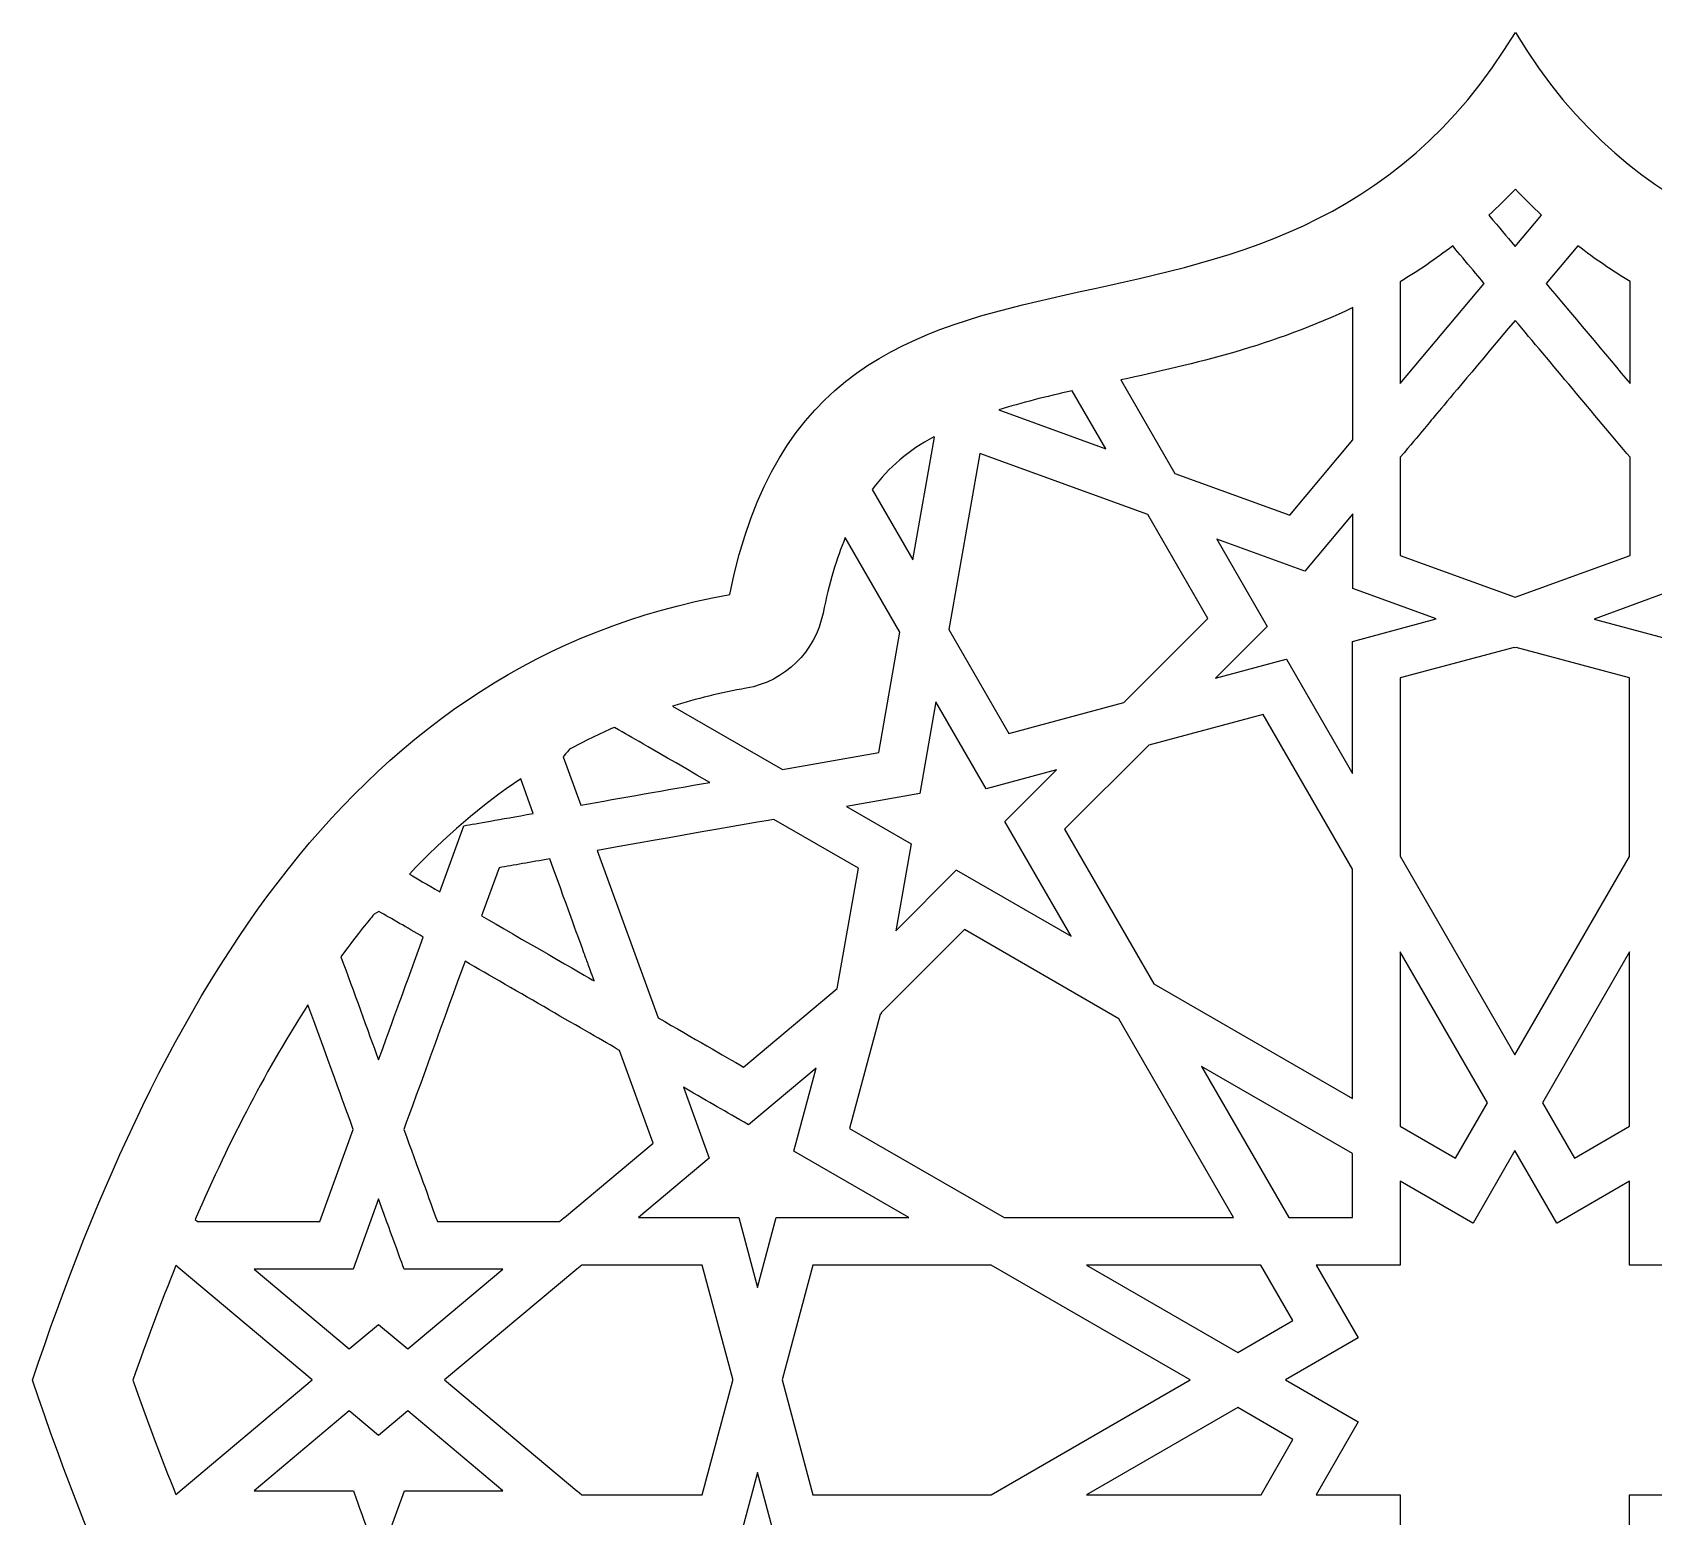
# Model space of a CAD drawing. Header units: millimetres. Extents: x -54 to 54, y -49 to 49.
# Drawn here: x -53.6 to 5.1, y -4.8 to 48.9 of the extents above; entities that cross this region are included whole.
import ezdxf

# ---------------------------------------------------------------- set-up
doc = ezdxf.new("R2010")
doc.units = ezdxf.units.MM
doc.header["$MEASUREMENT"] = 0
doc.layers.add('layer 1', color=7, linetype='Continuous')

msp = doc.modelspace()

# ---------------------------------------------------------------- linework, layer by layer
at = {"layer": 'layer 1', "color": 250}
for points, knots in [([(53.7281, 0.0614), (53.7281, 0.0614), (53.7281, 0.1502), (53.7281, 0.1502), (53.7281, 0.1502), (49.0676, 13.9647), (42.0912, 26.1551), (28.4964, 28.5397), (28.4964, 28.5397), (25.2586, 44.8183), (8.7958, 34.423), (0.0625, 48.8946), (0.0625, 48.8946), (-8.6744, 34.423), (-25.1375, 44.8183), (-28.3752, 28.5397), (-28.3752, 28.5397), (-41.9845, 26.1525), (-48.9615, 13.9386), (-53.6222, 0.1058), (-53.6222, 0.1058), (-48.9615, -13.7269), (-41.9845, -25.9408), (-28.3752, -28.3281), (-28.3752, -28.3281), (-25.1375, -44.6067), (-8.6744, -34.2117), (0.0625, -48.6834), (0.0625, -48.6834), (8.7958, -34.2117), (25.2586, -44.6067), (28.4964, -28.3281), (28.4964, -28.3281), (42.0912, -25.9434), (49.0676, -13.753), (53.7281, 0.0614)], [0, 0, 0, 0, 0.1, 0.1, 0.1, 0.1, 0.2, 0.2, 0.2, 0.2, 0.3, 0.3, 0.3, 0.3, 0.4, 0.4, 0.4, 0.4, 0.5, 0.5, 0.5, 0.5, 0.6, 0.6, 0.6, 0.6, 0.7, 0.7, 0.7, 0.7, 0.8, 0.8, 0.8, 0.8, 1, 1, 1, 1]), ([(0.0621, 43.2181), (0.3733, 42.8896), (0.6897, 42.5799), (1.0097, 42.2843), (1.0097, 42.2843), (1.0097, 42.2843), (0.0533, 41.1455), (0.0533, 41.1455), (0.0533, 41.1455), (-0.3062, 41.5741), (-0.4759, 41.7766), (-0.8946, 42.2762), (-0.8946, 42.2762), (-0.5715, 42.5743), (-0.2522, 42.8868), (0.0621, 43.2181)], [0, 0, 0, 0, 0.2, 0.2, 0.2, 0.2, 0.4, 0.4, 0.4, 0.4, 0.6, 0.6, 0.6, 0.6, 1, 1, 1, 1]), ([(-4.1031, 39.8692), (-3.4628, 40.2555), (-2.8296, 40.6848), (-2.2077, 41.1656), (-2.2077, 41.1656), (-1.9695, 40.882), (-1.1056, 39.8508), (-1.07, 39.8081), (-1.07, 39.8081), (-1.07, 39.8081), (-1.0707, 39.8071), (-1.0707, 39.8071), (-1.0707, 39.8071), (-1.0707, 39.8071), (-1.0703, 39.8067), (-1.0703, 39.8067), (-1.0703, 39.8067), (-1.0703, 39.8067), (-4.1031, 36.1904), (-4.1031, 36.1904), (-4.1031, 36.1904), (-4.1031, 36.1904), (-4.1031, 39.8692), (-4.1031, 39.8692)], [0, 0, 0, 0, 0.1428571, 0.1428571, 0.1428571, 0.1428571, 0.2857143, 0.2857143, 0.2857143, 0.2857143, 0.4285714, 0.4285714, 0.4285714, 0.4285714, 0.5714286, 0.5714286, 0.5714286, 0.5714286, 0.7142857, 0.7142857, 0.7142857, 0.7142857, 1, 1, 1, 1]), ([(2.3224, 41.173), (2.9422, 40.6929), (3.5737, 40.2639), (4.2122, 39.878), (4.2122, 39.878), (4.2122, 38.5967), (4.2122, 36.6176), (4.2122, 36.1886), (4.2122, 36.1886), (3.4632, 37.0815), (1.9304, 38.9093), (1.1755, 39.8074), (1.1755, 39.8074), (1.1755, 39.8074), (2.3224, 41.173), (2.3224, 41.173)], [0, 0, 0, 0, 0.2, 0.2, 0.2, 0.2, 0.4, 0.4, 0.4, 0.4, 0.6, 0.6, 0.6, 0.6, 1, 1, 1, 1]), ([(-5.8229, 38.9361), (-5.8229, 38.9361), (-5.8229, 34.1397), (-5.8229, 34.1397), (-5.8229, 34.1397), (-5.8229, 34.1397), (-8.1068, 31.418), (-8.1068, 31.418), (-8.1068, 31.418), (-8.1068, 31.418), (-12.2664, 32.9304), (-12.2664, 32.9304), (-12.2664, 32.9304), (-12.2664, 32.9304), (-14.2166, 36.3121), (-14.2166, 36.3121), (-14.2166, 36.3121), (-11.582, 36.8885), (-8.6691, 37.5574), (-5.8229, 38.9361)], [0, 0, 0, 0, 0.1666667, 0.1666667, 0.1666667, 0.1666667, 0.3333333, 0.3333333, 0.3333333, 0.3333333, 0.5, 0.5, 0.5, 0.5, 0.6666667, 0.6666667, 0.6666667, 0.6666667, 1, 1, 1, 1]), ([(-4.1031, 33.5139), (-2.5537, 35.3614), (-3.4974, 34.2364), (0.0529, 38.4697), (0.0529, 38.4697), (1.3042, 36.9799), (2.9482, 35.0195), (4.2122, 33.5118), (4.2122, 33.5118), (4.2122, 33.5118), (4.2122, 29.9614), (4.2122, 29.9614), (4.2122, 29.9614), (4.2122, 29.9614), (0.0547, 28.4473), (0.0547, 28.4473), (0.0547, 28.4473), (0.0547, 28.4473), (-4.1031, 29.9614), (-4.1031, 29.9614), (-4.1031, 29.9614), (-4.1031, 30.2722), (-4.1031, 32.8623), (-4.1031, 33.5139)], [0, 0, 0, 0, 0.1428571, 0.1428571, 0.1428571, 0.1428571, 0.2857143, 0.2857143, 0.2857143, 0.2857143, 0.4285714, 0.4285714, 0.4285714, 0.4285714, 0.5714286, 0.5714286, 0.5714286, 0.5714286, 0.7142857, 0.7142857, 0.7142857, 0.7142857, 1, 1, 1, 1]), ([(-15.9776, 35.9233), (-15.9776, 35.9233), (-14.7651, 33.8208), (-14.7651, 33.8208), (-14.7651, 33.8208), (-14.7651, 33.8208), (-18.6385, 35.2301), (-18.6385, 35.2301), (-18.6385, 35.2301), (-17.8131, 35.4884), (-16.9227, 35.7089), (-15.9776, 35.9233)], [0, 0, 0, 0, 0.25, 0.25, 0.25, 0.25, 0.5, 0.5, 0.5, 0.5, 1, 1, 1, 1]), ([(-20.9954, 34.2575), (-20.9954, 34.2575), (-20.9608, 34.2448), (-20.9608, 34.2448), (-20.9608, 34.2448), (-20.9608, 34.2448), (-21.7449, 29.8009), (-21.7449, 29.8009), (-21.7449, 29.8009), (-21.7449, 29.8009), (-23.2196, 32.3529), (-23.2196, 32.3529), (-23.2196, 32.3529), (-22.6122, 33.1717), (-21.898, 33.7569), (-20.9954, 34.2575)], [0, 0, 0, 0, 0.2, 0.2, 0.2, 0.2, 0.4, 0.4, 0.4, 0.4, 0.6, 0.6, 0.6, 0.6, 1, 1, 1, 1]), ([(-19.3198, 33.6479), (-19.3198, 33.6479), (-13.2422, 31.4367), (-13.2422, 31.4367), (-13.2422, 31.4367), (-13.2422, 31.4367), (-11.0705, 27.675), (-11.0705, 27.675), (-11.0705, 27.675), (-11.0705, 27.675), (-14.1143, 24.632), (-14.1143, 24.632), (-14.1143, 24.632), (-14.1143, 24.632), (-18.2717, 23.5176), (-18.2717, 23.5176), (-18.2717, 23.5176), (-18.2717, 23.5176), (-20.4433, 27.2792), (-20.4433, 27.2792), (-20.4433, 27.2792), (-20.4433, 27.2792), (-19.3198, 33.6479), (-19.3198, 33.6479)], [0, 0, 0, 0, 0.1428571, 0.1428571, 0.1428571, 0.1428571, 0.2857143, 0.2857143, 0.2857143, 0.2857143, 0.4285714, 0.4285714, 0.4285714, 0.4285714, 0.5714286, 0.5714286, 0.5714286, 0.5714286, 0.7142857, 0.7142857, 0.7142857, 0.7142857, 1, 1, 1, 1]), ([(-10.7424, 30.5463), (-10.7424, 30.5463), (-7.5632, 29.3903), (-7.5632, 29.3903), (-7.5632, 29.3903), (-7.5632, 29.3903), (-5.8229, 31.4642), (-5.8229, 31.4642), (-5.8229, 31.4642), (-5.8229, 31.1256), (-5.8229, 29.0964), (-5.8229, 28.7574), (-5.8229, 28.7574), (-5.8229, 28.7574), (-2.8067, 27.6592), (-2.8067, 27.6592), (-2.8067, 27.6592), (-2.8067, 27.6592), (-5.836, 26.8478), (-5.836, 26.8478), (-5.836, 26.8478), (-5.836, 26.8478), (-5.836, 22.0669), (-5.836, 22.0669), (-5.836, 22.0669), (-5.836, 22.0669), (-8.2253, 26.2054), (-8.2253, 26.2054), (-8.2253, 26.2054), (-8.2253, 26.2054), (-8.2257, 26.2054), (-8.2257, 26.2054), (-8.2257, 26.2054), (-8.2257, 26.2054), (-8.2257, 26.2054), (-8.2257, 26.2054), (-8.2257, 26.2054), (-8.2257, 26.2054), (-8.2359, 26.2026), (-8.2359, 26.2026), (-8.2359, 26.2026), (-8.2359, 26.2026), (-8.2373, 26.205), (-8.2373, 26.205), (-8.2373, 26.205), (-8.2373, 26.205), (-10.795, 25.5192), (-10.795, 25.5192), (-10.795, 25.5192), (-10.795, 25.5192), (-8.921, 27.3921), (-8.921, 27.3921), (-8.921, 27.3921), (-8.921, 27.3921), (-10.7424, 30.5463), (-10.7424, 30.5463)], [0, 0, 0, 0, 0.0666667, 0.0666667, 0.0666667, 0.0666667, 0.1333333, 0.1333333, 0.1333333, 0.1333333, 0.2, 0.2, 0.2, 0.2, 0.2666667, 0.2666667, 0.2666667, 0.2666667, 0.3333333, 0.3333333, 0.3333333, 0.3333333, 0.4, 0.4, 0.4, 0.4, 0.4666667, 0.4666667, 0.4666667, 0.4666667, 0.5333333, 0.5333333, 0.5333333, 0.5333333, 0.6, 0.6, 0.6, 0.6, 0.6666667, 0.6666667, 0.6666667, 0.6666667, 0.7333333, 0.7333333, 0.7333333, 0.7333333, 0.8, 0.8, 0.8, 0.8, 0.8666667, 0.8666667, 0.8666667, 0.8666667, 1, 1, 1, 1]), ([(5.932, 31.4621), (5.932, 31.4621), (7.6701, 29.3903), (7.6701, 29.3903), (7.6701, 29.3903), (7.6701, 29.3903), (10.8363, 30.5417), (10.8363, 30.5417), (10.8363, 30.5417), (10.8363, 30.5417), (9.016, 27.3889), (9.016, 27.3889), (9.016, 27.3889), (9.016, 27.3889), (10.885, 25.521), (10.885, 25.521), (10.885, 25.521), (10.885, 25.521), (8.3326, 26.2054), (8.3326, 26.2054), (8.3326, 26.2054), (8.3326, 26.2054), (8.3326, 26.2054), (8.3326, 26.2054), (8.3326, 26.2054), (8.3326, 26.2054), (8.3319, 26.2054), (8.3319, 26.2054), (8.3319, 26.2054), (8.3319, 26.2054), (8.3302, 26.2026), (8.3302, 26.2026), (8.3302, 26.2026), (8.3302, 26.2026), (8.3203, 26.205), (8.3203, 26.205), (8.3203, 26.205), (8.3203, 26.205), (5.9313, 22.0666), (5.9313, 22.0666), (5.9313, 22.0666), (5.9313, 22.0666), (5.9313, 26.8481), (5.9313, 26.8481), (5.9313, 26.8481), (5.9313, 26.8481), (2.9108, 27.6571), (2.9108, 27.6571), (2.9108, 27.6571), (2.9108, 27.6571), (5.932, 28.7574), (5.932, 28.7574), (5.932, 28.7574), (5.932, 29.0939), (5.932, 31.1227), (5.932, 31.4621)], [0, 0, 0, 0, 0.0666667, 0.0666667, 0.0666667, 0.0666667, 0.1333333, 0.1333333, 0.1333333, 0.1333333, 0.2, 0.2, 0.2, 0.2, 0.2666667, 0.2666667, 0.2666667, 0.2666667, 0.3333333, 0.3333333, 0.3333333, 0.3333333, 0.4, 0.4, 0.4, 0.4, 0.4666667, 0.4666667, 0.4666667, 0.4666667, 0.5333333, 0.5333333, 0.5333333, 0.5333333, 0.6, 0.6, 0.6, 0.6, 0.6666667, 0.6666667, 0.6666667, 0.6666667, 0.7333333, 0.7333333, 0.7333333, 0.7333333, 0.8, 0.8, 0.8, 0.8, 0.8666667, 0.8666667, 0.8666667, 0.8666667, 1, 1, 1, 1]), ([(-27.7809, 25.1516), (-26.3825, 25.3968), (-25.2786, 26.4763), (-25.0016, 27.8687), (-25.0016, 27.8687), (-24.7837, 28.9645), (-24.5073, 29.8619), (-24.1956, 30.6045), (-24.1956, 30.6045), (-24.1956, 30.6045), (-22.2162, 27.1797), (-22.2162, 27.1797), (-22.2162, 27.1797), (-22.2162, 27.1797), (-22.9858, 22.8222), (-22.9858, 22.8222), (-22.9858, 22.8222), (-22.9858, 22.8222), (-26.4682, 22.2073), (-26.4682, 22.2073), (-26.4682, 22.2073), (-26.4682, 22.2073), (-30.449, 24.5064), (-30.449, 24.5064), (-30.449, 24.5064), (-29.5842, 24.7731), (-28.6968, 24.9911), (-27.7809, 25.1516)], [0, 0, 0, 0, 0.125, 0.125, 0.125, 0.125, 0.25, 0.25, 0.25, 0.25, 0.375, 0.375, 0.375, 0.375, 0.5, 0.5, 0.5, 0.5, 0.625, 0.625, 0.625, 0.625, 0.75, 0.75, 0.75, 0.75, 1, 1, 1, 1]), ([(0.0476, 11.8752), (0.0476, 11.8752), (-4.1038, 19.0666), (-4.1038, 19.0666), (-4.1038, 19.0666), (-4.1038, 19.0666), (-4.1038, 25.5287), (-4.1038, 25.5287), (-4.1038, 25.5287), (-4.1038, 25.5287), (0.0148, 26.6315), (0.0148, 26.6315), (0.0148, 26.6315), (0.0148, 26.6315), (0.0547, 26.6171), (0.0547, 26.6171), (0.0547, 26.6171), (0.0547, 26.6171), (0.0879, 26.6291), (0.0879, 26.6291), (0.0879, 26.6291), (0.0879, 26.6291), (4.1991, 25.5284), (4.1991, 25.5284), (4.1991, 25.5284), (4.1991, 25.5284), (4.1991, 19.0662), (4.1991, 19.0662), (4.1991, 19.0662), (4.1991, 19.0662), (0.0476, 11.8752), (0.0476, 11.8752)], [0, 0, 0, 0, 0.1111111, 0.1111111, 0.1111111, 0.1111111, 0.2222222, 0.2222222, 0.2222222, 0.2222222, 0.3333333, 0.3333333, 0.3333333, 0.3333333, 0.4444444, 0.4444444, 0.4444444, 0.4444444, 0.5555556, 0.5555556, 0.5555556, 0.5555556, 0.6666667, 0.6666667, 0.6666667, 0.6666667, 0.7777778, 0.7777778, 0.7777778, 0.7777778, 1, 1, 1, 1]), ([(-19.1012, 21.5145), (-19.1012, 21.5145), (-16.5445, 22.2003), (-16.5445, 22.2003), (-16.5445, 22.2003), (-16.5445, 22.2003), (-18.4183, 20.3277), (-18.4183, 20.3277), (-18.4183, 20.3277), (-18.4183, 20.3277), (-16.0231, 16.1787), (-16.0231, 16.1787), (-16.0231, 16.1787), (-16.0231, 16.1787), (-20.1645, 18.5695), (-20.1645, 18.5695), (-20.1645, 18.5695), (-20.1645, 18.5695), (-20.1648, 18.5695), (-20.1648, 18.5695), (-20.1648, 18.5695), (-20.1648, 18.5695), (-20.1651, 18.5695), (-20.1651, 18.5695), (-20.1651, 18.5695), (-20.1651, 18.5695), (-20.1698, 18.5649), (-20.1698, 18.5649), (-20.1698, 18.5649), (-20.1698, 18.5649), (-20.1769, 18.5691), (-20.1769, 18.5691), (-20.1769, 18.5691), (-20.1769, 18.5691), (-22.3719, 16.3728), (-22.3719, 16.3728), (-22.3719, 16.3728), (-22.3719, 16.3728), (-21.8168, 19.5227), (-21.8168, 19.5227), (-21.8168, 19.5227), (-21.8168, 19.5227), (-24.1508, 20.87), (-24.1508, 20.87), (-24.1508, 20.87), (-24.1508, 20.87), (-21.5015, 21.3374), (-21.5015, 21.3374), (-21.5015, 21.3374), (-21.5015, 21.3374), (-20.9153, 24.6567), (-20.9153, 24.6567), (-20.9153, 24.6567), (-20.9153, 24.6567), (-19.1012, 21.5145), (-19.1012, 21.5145)], [0, 0, 0, 0, 0.0666667, 0.0666667, 0.0666667, 0.0666667, 0.1333333, 0.1333333, 0.1333333, 0.1333333, 0.2, 0.2, 0.2, 0.2, 0.2666667, 0.2666667, 0.2666667, 0.2666667, 0.3333333, 0.3333333, 0.3333333, 0.3333333, 0.4, 0.4, 0.4, 0.4, 0.4666667, 0.4666667, 0.4666667, 0.4666667, 0.5333333, 0.5333333, 0.5333333, 0.5333333, 0.6, 0.6, 0.6, 0.6, 0.6666667, 0.6666667, 0.6666667, 0.6666667, 0.7333333, 0.7333333, 0.7333333, 0.7333333, 0.8, 0.8, 0.8, 0.8, 0.8666667, 0.8666667, 0.8666667, 0.8666667, 1, 1, 1, 1]), ([(-9.0653, 24.1995), (-9.0653, 24.1995), (-5.836, 18.6051), (-5.836, 18.6051), (-5.836, 18.6051), (-5.836, 18.6051), (-5.836, 10.2979), (-5.836, 10.2979), (-5.836, 10.2979), (-5.836, 10.2979), (-13.0259, 14.4487), (-13.0259, 14.4487), (-13.0259, 14.4487), (-13.0259, 14.4487), (-16.2567, 20.0448), (-16.2567, 20.0448), (-16.2567, 20.0448), (-16.2567, 20.0448), (-13.2126, 23.0872), (-13.2126, 23.0872), (-13.2126, 23.0872), (-13.2126, 23.0872), (-9.0653, 24.1995), (-9.0653, 24.1995)], [0, 0, 0, 0, 0.1428571, 0.1428571, 0.1428571, 0.1428571, 0.2857143, 0.2857143, 0.2857143, 0.2857143, 0.4285714, 0.4285714, 0.4285714, 0.4285714, 0.5714286, 0.5714286, 0.5714286, 0.5714286, 0.7142857, 0.7142857, 0.7142857, 0.7142857, 1, 1, 1, 1]), ([(-34.1823, 22.9415), (-33.6492, 23.2297), (-33.1068, 23.496), (-32.5524, 23.7349), (-32.5524, 23.7349), (-31.7406, 23.2664), (-31.7205, 23.2547), (-29.1034, 21.7431), (-29.1034, 21.7431), (-30.6752, 21.4665), (-32.3078, 21.1786), (-33.7702, 20.9201), (-33.7702, 20.9201), (-33.7702, 20.9201), (-34.4075, 22.673), (-34.4075, 22.673), (-34.4075, 22.673), (-34.3709, 22.7168), (-34.288, 22.8152), (-34.1823, 22.9415)], [0, 0, 0, 0, 0.1666667, 0.1666667, 0.1666667, 0.1666667, 0.3333333, 0.3333333, 0.3333333, 0.3333333, 0.5, 0.5, 0.5, 0.5, 0.6666667, 0.6666667, 0.6666667, 0.6666667, 1, 1, 1, 1]), ([(-35.9464, 21.8726), (-35.9464, 21.8726), (-35.49, 20.617), (-35.49, 20.617), (-35.49, 20.617), (-36.7699, 20.3923), (-37.503, 20.2621), (-38.0081, 20.1722), (-38.0081, 20.1722), (-38.0081, 20.1722), (-38.8761, 17.7853), (-38.8761, 17.7853), (-38.8761, 17.7853), (-39.3244, 18.0442), (-39.6839, 18.252), (-39.9762, 18.4206), (-39.9762, 18.4206), (-38.7051, 19.7668), (-37.3644, 20.9158), (-35.9464, 21.8726)], [0, 0, 0, 0, 0.1666667, 0.1666667, 0.1666667, 0.1666667, 0.3333333, 0.3333333, 0.3333333, 0.3333333, 0.5, 0.5, 0.5, 0.5, 0.6666667, 0.6666667, 0.6666667, 0.6666667, 1, 1, 1, 1]), ([(-24.4872, 14.2783), (-24.4872, 14.2783), (-27.8771, 11.4353), (-27.8771, 11.4353), (-27.8771, 11.4353), (-28.5899, 11.847), (-29.6912, 12.4827), (-30.9672, 13.2182), (-30.9672, 13.2182), (-30.9672, 13.2182), (-33.1734, 19.2789), (-33.1734, 19.2789), (-33.1734, 19.2789), (-33.1687, 19.28), (-26.7904, 20.405), (-26.7856, 20.405), (-26.7856, 20.405), (-26.7856, 20.405), (-23.7195, 18.6351), (-23.7195, 18.6351), (-23.7195, 18.6351), (-23.7195, 18.6351), (-24.4872, 14.2783), (-24.4872, 14.2783)], [0, 0, 0, 0, 0.1428571, 0.1428571, 0.1428571, 0.1428571, 0.2857143, 0.2857143, 0.2857143, 0.2857143, 0.4285714, 0.4285714, 0.4285714, 0.4285714, 0.5714286, 0.5714286, 0.5714286, 0.5714286, 0.7142857, 0.7142857, 0.7142857, 0.7142857, 1, 1, 1, 1]), ([(-34.893, 18.9748), (-34.893, 18.9748), (-34.8929, 18.9748), (-34.8929, 18.9748), (-34.8929, 18.9748), (-33.3652, 14.7782), (-33.7295, 15.7787), (-33.2846, 14.5563), (-33.2846, 14.5563), (-33.5543, 14.7122), (-36.0985, 16.1812), (-37.3637, 16.9114), (-37.3637, 16.9114), (-37.3637, 16.9114), (-36.7309, 18.6521), (-36.7309, 18.6521), (-36.7309, 18.6521), (-36.2089, 18.7445), (-35.5855, 18.8542), (-34.8934, 18.9755), (-34.8934, 18.9755), (-34.8934, 18.9755), (-34.893, 18.9748), (-34.893, 18.9748)], [0, 0, 0, 0, 0.1428571, 0.1428571, 0.1428571, 0.1428571, 0.2857143, 0.2857143, 0.2857143, 0.2857143, 0.4285714, 0.4285714, 0.4285714, 0.4285714, 0.5714286, 0.5714286, 0.5714286, 0.5714286, 0.7142857, 0.7142857, 0.7142857, 0.7142857, 1, 1, 1, 1]), ([(-41.2526, 16.9718), (-41.2526, 16.9718), (-41.0797, 17.0716), (-41.0797, 17.0716), (-41.0797, 17.0716), (-40.6225, 16.8077), (-40.0776, 16.4931), (-39.4731, 16.1438), (-39.4731, 16.1438), (-40.4615, 13.4278), (-40.2279, 14.0695), (-41.0925, 11.6942), (-41.0925, 11.6942), (-41.4723, 12.7384), (-42.0048, 14.2014), (-42.4521, 15.4301), (-42.4521, 15.4301), (-41.747, 16.3953), (-41.4718, 16.7065), (-41.2526, 16.9718)], [0, 0, 0, 0, 0.1666667, 0.1666667, 0.1666667, 0.1666667, 0.3333333, 0.3333333, 0.3333333, 0.3333333, 0.5, 0.5, 0.5, 0.5, 0.6666667, 0.6666667, 0.6666667, 0.6666667, 1, 1, 1, 1]), ([(-10.1395, 5.9873), (-10.1395, 5.9873), (-18.4424, 5.9873), (-18.4424, 5.9873), (-18.4424, 5.9873), (-18.4424, 5.9873), (-24.0389, 9.2181), (-24.0389, 9.2181), (-24.0389, 9.2181), (-24.0389, 9.2181), (-22.9344, 13.336), (-22.9344, 13.336), (-22.9344, 13.336), (-22.9344, 13.336), (-22.9021, 13.3629), (-22.9021, 13.3629), (-22.9021, 13.3629), (-22.9021, 13.3629), (-22.8948, 13.4045), (-22.8948, 13.4045), (-22.8948, 13.4045), (-22.8948, 13.4045), (-19.886, 16.4154), (-19.886, 16.4154), (-19.886, 16.4154), (-19.886, 16.4154), (-14.297, 13.1889), (-14.297, 13.1889), (-14.297, 13.1889), (-14.297, 13.1889), (-10.1395, 5.9873), (-10.1395, 5.9873)], [0, 0, 0, 0, 0.1111111, 0.1111111, 0.1111111, 0.1111111, 0.2222222, 0.2222222, 0.2222222, 0.2222222, 0.3333333, 0.3333333, 0.3333333, 0.3333333, 0.4444444, 0.4444444, 0.4444444, 0.4444444, 0.5555556, 0.5555556, 0.5555556, 0.5555556, 0.6666667, 0.6666667, 0.6666667, 0.6666667, 0.7777778, 0.7777778, 0.7777778, 0.7777778, 1, 1, 1, 1]), ([(-32.3693, 12.0413), (-32.3693, 12.0413), (-32.369, 12.0413), (-32.369, 12.0413), (-32.369, 12.0413), (-32.369, 12.0413), (-31.1472, 8.6857), (-31.1472, 8.6857), (-31.1472, 8.6857), (-31.1472, 8.6857), (-34.3629, 5.9873), (-34.3629, 5.9873), (-34.3629, 5.9873), (-34.3629, 5.9873), (-34.3694, 5.9873), (-34.3694, 5.9873), (-34.3694, 5.9873), (-34.3694, 5.9873), (-34.5435, 5.8413), (-34.5435, 5.8413), (-34.5435, 5.8413), (-34.5435, 5.8413), (-38.9617, 5.8427), (-38.9617, 5.8427), (-38.9617, 5.8427), (-39.2418, 6.6132), (-39.675, 7.8017), (-40.1775, 9.1796), (-40.1775, 9.1796), (-39.8305, 10.1332), (-38.2434, 14.4939), (-37.9611, 15.2696), (-37.9611, 15.2696), (-37.9611, 15.2696), (-37.9609, 15.2696), (-37.9609, 15.2696), (-37.9609, 15.2696), (-37.9609, 15.2696), (-37.9605, 15.2703), (-37.9605, 15.2703), (-37.9605, 15.2703), (-36.2333, 14.2734), (-33.4237, 12.6506), (-32.3693, 12.0413)], [0, 0, 0, 0, 0.0833333, 0.0833333, 0.0833333, 0.0833333, 0.1666667, 0.1666667, 0.1666667, 0.1666667, 0.25, 0.25, 0.25, 0.25, 0.3333333, 0.3333333, 0.3333333, 0.3333333, 0.4166667, 0.4166667, 0.4166667, 0.4166667, 0.5, 0.5, 0.5, 0.5, 0.5833333, 0.5833333, 0.5833333, 0.5833333, 0.6666667, 0.6666667, 0.6666667, 0.6666667, 0.75, 0.75, 0.75, 0.75, 0.8333333, 0.8333333, 0.8333333, 0.8333333, 1, 1, 1, 1]), ([(-0.9514, 10.1445), (-0.9514, 10.1445), (-2.1061, 8.1449), (-2.1061, 8.1449), (-2.1061, 8.1449), (-2.1061, 8.1449), (-4.1038, 9.2978), (-4.1038, 9.2978), (-4.1038, 9.2978), (-4.1038, 9.2978), (-4.1038, 15.6051), (-4.1038, 15.6051), (-4.1038, 15.6051), (-4.1038, 15.6051), (-0.9514, 10.1445), (-0.9514, 10.1445)], [0, 0, 0, 0, 0.2, 0.2, 0.2, 0.2, 0.4, 0.4, 0.4, 0.4, 0.6, 0.6, 0.6, 0.6, 1, 1, 1, 1]), ([(4.1991, 15.6055), (4.1991, 15.6055), (4.1991, 9.2974), (4.1991, 9.2974), (4.1991, 9.2974), (4.1991, 9.2974), (2.2014, 8.1446), (2.2014, 8.1446), (2.2014, 8.1446), (2.2014, 8.1446), (1.0467, 10.1448), (1.0467, 10.1448), (1.0467, 10.1448), (1.0467, 10.1448), (4.1991, 15.6055), (4.1991, 15.6055)], [0, 0, 0, 0, 0.2, 0.2, 0.2, 0.2, 0.4, 0.4, 0.4, 0.4, 0.6, 0.6, 0.6, 0.6, 1, 1, 1, 1]), ([(-43.6485, 13.6888), (-42.4545, 10.4083), (-42.2903, 9.9557), (-42.0077, 9.1796), (-42.0077, 9.1796), (-42.0077, 9.1796), (-42.0079, 9.1789), (-42.0079, 9.1789), (-42.0079, 9.1789), (-42.0079, 9.1789), (-42.0079, 9.1789), (-42.0079, 9.1789), (-42.0079, 9.1789), (-42.0079, 9.1789), (-43.2213, 5.8427), (-43.2213, 5.8427), (-43.2213, 5.8427), (-43.2213, 5.8427), (-47.6437, 5.8413), (-47.6437, 5.8413), (-47.6437, 5.8413), (-47.6437, 5.8413), (-47.7312, 5.9147), (-47.7312, 5.9147), (-47.7312, 5.9147), (-46.4491, 8.8766), (-45.0932, 11.4568), (-43.6485, 13.6888)], [0, 0, 0, 0, 0.125, 0.125, 0.125, 0.125, 0.25, 0.25, 0.25, 0.25, 0.375, 0.375, 0.375, 0.375, 0.5, 0.5, 0.5, 0.5, 0.625, 0.625, 0.625, 0.625, 0.75, 0.75, 0.75, 0.75, 1, 1, 1, 1]), ([(-30.0524, 10.705), (-29.0264, 10.1131), (-28.5992, 9.8665), (-27.6946, 9.344), (-27.6946, 9.344), (-27.6946, 9.344), (-25.2474, 11.3961), (-25.2474, 11.3961), (-25.2474, 11.3961), (-25.2474, 11.3961), (-26.0541, 8.3883), (-26.0541, 8.3883), (-26.0541, 8.3883), (-26.0541, 8.3883), (-21.8952, 5.9873), (-21.8952, 5.9873), (-21.8952, 5.9873), (-22.4962, 5.9873), (-26.0898, 5.9873), (-26.6854, 5.9873), (-26.6854, 5.9873), (-26.6854, 5.9873), (-26.6855, 5.987), (-26.6855, 5.987), (-26.6855, 5.987), (-26.6855, 5.987), (-26.6972, 5.987), (-26.6972, 5.987), (-26.6972, 5.987), (-26.6972, 5.987), (-27.3747, 3.4569), (-27.3747, 3.4569), (-27.3747, 3.4569), (-27.3747, 3.4569), (-28.0523, 5.9873), (-28.0523, 5.9873), (-28.0523, 5.9873), (-28.0523, 5.9873), (-31.6874, 5.9873), (-31.6874, 5.9873), (-31.6874, 5.9873), (-31.6874, 5.9873), (-29.1193, 8.1424), (-29.1193, 8.1424), (-29.1193, 8.1424), (-29.1193, 8.1424), (-30.0524, 10.705), (-30.0524, 10.705)], [0, 0, 0, 0, 0.0769231, 0.0769231, 0.0769231, 0.0769231, 0.1538462, 0.1538462, 0.1538462, 0.1538462, 0.2307692, 0.2307692, 0.2307692, 0.2307692, 0.3076923, 0.3076923, 0.3076923, 0.3076923, 0.3846154, 0.3846154, 0.3846154, 0.3846154, 0.4615385, 0.4615385, 0.4615385, 0.4615385, 0.5384615, 0.5384615, 0.5384615, 0.5384615, 0.6153846, 0.6153846, 0.6153846, 0.6153846, 0.6923077, 0.6923077, 0.6923077, 0.6923077, 0.7692308, 0.7692308, 0.7692308, 0.7692308, 0.8461538, 0.8461538, 0.8461538, 0.8461538, 1, 1, 1, 1]), ([(-8.141, 5.9873), (-8.141, 5.9873), (-11.2998, 11.4586), (-11.2998, 11.4586), (-11.2998, 11.4586), (-11.2998, 11.4586), (-5.836, 8.3044), (-5.836, 8.3044), (-5.836, 8.3044), (-5.836, 8.3044), (-5.836, 5.9873), (-5.836, 5.9873), (-5.836, 5.9873), (-6.0745, 5.9873), (-7.7237, 5.9873), (-8.141, 5.9873)], [0, 0, 0, 0, 0.2, 0.2, 0.2, 0.2, 0.4, 0.4, 0.4, 0.4, 0.6, 0.6, 0.6, 0.6, 1, 1, 1, 1]), ([(-7.1487, -4.0481), (-7.1487, -4.0481), (-5.6275, -1.4111), (-5.6275, -1.4111), (-5.6275, -1.4111), (-5.6275, -1.4111), (-8.2617, 0.1097), (-8.2617, 0.1097), (-8.2617, 0.1097), (-8.2617, 0.1097), (-5.6271, 1.6309), (-5.6271, 1.6309), (-5.6271, 1.6309), (-5.6271, 1.6309), (-7.1487, 4.2668), (-7.1487, 4.2668), (-7.1487, 4.2668), (-7.1487, 4.2668), (-4.1162, 4.2668), (-4.1162, 4.2668), (-4.1162, 4.2668), (-4.1162, 4.2668), (-4.1162, 4.2675), (-4.1162, 4.2675), (-4.1162, 4.2675), (-4.1116, 4.2675), (-4.1084, 4.2675), (-4.1038, 4.2675), (-4.1038, 4.2675), (-4.1038, 4.2675), (-4.1038, 7.3046), (-4.1038, 7.3046), (-4.1038, 7.3046), (-4.1038, 7.3046), (-1.4795, 5.7905), (-1.4795, 5.7905), (-1.4795, 5.7905), (-1.4795, 5.7905), (-1.4764, 5.7958), (-1.4764, 5.7958), (-1.4764, 5.7958), (-1.4764, 5.7958), (-1.4679, 5.7908), (-1.4679, 5.7908), (-1.4679, 5.7908), (-1.4679, 5.7908), (-1.4679, 5.7912), (-1.4679, 5.7912), (-1.4679, 5.7912), (-1.4679, 5.7912), (-1.4675, 5.7908), (-1.4675, 5.7908), (-1.4675, 5.7908), (-1.4675, 5.7908), (0.0476, 8.4144), (0.0476, 8.4144), (0.0476, 8.4144), (0.0476, 8.4144), (1.5625, 5.7905), (1.5625, 5.7905), (1.5625, 5.7905), (1.5625, 5.7905), (1.5716, 5.7958), (1.5716, 5.7958), (1.5716, 5.7958), (1.5716, 5.7958), (1.5741, 5.7908), (1.5741, 5.7908), (1.5741, 5.7908), (1.5741, 5.7908), (1.5748, 5.7912), (1.5748, 5.7912), (1.5748, 5.7912), (1.5748, 5.7912), (1.5748, 5.7908), (1.5748, 5.7908), (1.5748, 5.7908), (1.5748, 5.7908), (4.1991, 7.305), (4.1991, 7.305), (4.1991, 7.305), (4.1991, 7.305), (4.1991, 4.2668), (4.1991, 4.2668), (4.1991, 4.2668), (4.1991, 4.2668), (7.244, 4.2668), (7.244, 4.2668), (7.244, 4.2668), (7.244, 4.2668), (5.7228, 1.6302), (5.7228, 1.6302), (5.7228, 1.6302), (5.7228, 1.6302), (8.357, 0.1093), (8.357, 0.1093), (8.357, 0.1093), (8.357, 0.1093), (5.7224, -1.4118), (5.7224, -1.4118), (5.7224, -1.4118), (5.7224, -1.4118), (7.2436, -4.0481), (7.2436, -4.0481), (7.2436, -4.0481), (6.8612, -4.0481), (4.5808, -4.0481), (4.2108, -4.0481), (4.2108, -4.0481), (4.2108, -4.0481), (4.2108, -4.0485), (4.2108, -4.0485), (4.2108, -4.0485), (4.2108, -4.0485), (4.1991, -4.0485), (4.1991, -4.0485), (4.1991, -4.0485), (4.1991, -4.0485), (4.1991, -7.0856), (4.1991, -7.0856), (4.1991, -7.0856), (4.1991, -7.0856), (1.5748, -5.5714), (1.5748, -5.5714), (1.5748, -5.5714), (1.5748, -5.5714), (1.5748, -5.5718), (1.5748, -5.5718), (1.5748, -5.5718), (1.5748, -5.5718), (1.5741, -5.5714), (1.5741, -5.5714), (1.5741, -5.5714), (1.5741, -5.5714), (1.5713, -5.5767), (1.5713, -5.5767), (1.5713, -5.5767), (1.5713, -5.5767), (1.5625, -5.5718), (1.5625, -5.5718), (1.5625, -5.5718), (1.5625, -5.5718), (0.0476, -8.1954), (0.0476, -8.1954), (0.0476, -8.1954), (0.0476, -8.1954), (-1.4675, -5.5714), (-1.4675, -5.5714), (-1.4675, -5.5714), (-1.4675, -5.5714), (-1.4679, -5.5718), (-1.4679, -5.5718), (-1.4679, -5.5718), (-1.4679, -5.5718), (-1.4679, -5.5714), (-1.4679, -5.5714), (-1.4679, -5.5714), (-1.4679, -5.5714), (-1.4767, -5.5767), (-1.4767, -5.5767), (-1.4767, -5.5767), (-1.4767, -5.5767), (-1.4795, -5.5718), (-1.4795, -5.5718), (-1.4795, -5.5718), (-1.4795, -5.5718), (-4.1038, -7.0859), (-4.1038, -7.0859), (-4.1038, -7.0859), (-4.1038, -7.0859), (-4.1038, -4.0481), (-4.1038, -4.0481), (-4.1038, -4.0481), (-4.4887, -4.0481), (-6.7797, -4.0481), (-7.1487, -4.0481)], [0, 0, 0, 0, 0.0222222, 0.0222222, 0.0222222, 0.0222222, 0.0444444, 0.0444444, 0.0444444, 0.0444444, 0.0666667, 0.0666667, 0.0666667, 0.0666667, 0.0888889, 0.0888889, 0.0888889, 0.0888889, 0.1111111, 0.1111111, 0.1111111, 0.1111111, 0.1333333, 0.1333333, 0.1333333, 0.1333333, 0.1555556, 0.1555556, 0.1555556, 0.1555556, 0.1777778, 0.1777778, 0.1777778, 0.1777778, 0.2, 0.2, 0.2, 0.2, 0.2222222, 0.2222222, 0.2222222, 0.2222222, 0.2444444, 0.2444444, 0.2444444, 0.2444444, 0.2666667, 0.2666667, 0.2666667, 0.2666667, 0.2888889, 0.2888889, 0.2888889, 0.2888889, 0.3111111, 0.3111111, 0.3111111, 0.3111111, 0.3333333, 0.3333333, 0.3333333, 0.3333333, 0.3555556, 0.3555556, 0.3555556, 0.3555556, 0.3777778, 0.3777778, 0.3777778, 0.3777778, 0.4, 0.4, 0.4, 0.4, 0.4222222, 0.4222222, 0.4222222, 0.4222222, 0.4444444, 0.4444444, 0.4444444, 0.4444444, 0.4666667, 0.4666667, 0.4666667, 0.4666667, 0.4888889, 0.4888889, 0.4888889, 0.4888889, 0.5111111, 0.5111111, 0.5111111, 0.5111111, 0.5333333, 0.5333333, 0.5333333, 0.5333333, 0.5555556, 0.5555556, 0.5555556, 0.5555556, 0.5777778, 0.5777778, 0.5777778, 0.5777778, 0.6, 0.6, 0.6, 0.6, 0.6222222, 0.6222222, 0.6222222, 0.6222222, 0.6444444, 0.6444444, 0.6444444, 0.6444444, 0.6666667, 0.6666667, 0.6666667, 0.6666667, 0.6888889, 0.6888889, 0.6888889, 0.6888889, 0.7111111, 0.7111111, 0.7111111, 0.7111111, 0.7333333, 0.7333333, 0.7333333, 0.7333333, 0.7555556, 0.7555556, 0.7555556, 0.7555556, 0.7777778, 0.7777778, 0.7777778, 0.7777778, 0.8, 0.8, 0.8, 0.8, 0.8222222, 0.8222222, 0.8222222, 0.8222222, 0.8444444, 0.8444444, 0.8444444, 0.8444444, 0.8666667, 0.8666667, 0.8666667, 0.8666667, 0.8888889, 0.8888889, 0.8888889, 0.8888889, 0.9111111, 0.9111111, 0.9111111, 0.9111111, 0.9333333, 0.9333333, 0.9333333, 0.9333333, 0.9555556, 0.9555556, 0.9555556, 0.9555556, 1, 1, 1, 1]), ([(-40.1674, 4.1236), (-40.1674, 4.1236), (-36.5927, 4.1218), (-36.5927, 4.1218), (-36.5927, 4.1218), (-36.5927, 4.1218), (-40.0369, 1.2326), (-40.0369, 1.2326), (-40.0369, 1.2326), (-40.0369, 1.2326), (-41.0947, 2.1205), (-41.0947, 2.1205), (-41.0947, 2.1205), (-41.0947, 2.1205), (-42.1525, 1.2326), (-42.1525, 1.2326), (-42.1525, 1.2326), (-42.1525, 1.2326), (-45.5954, 4.1218), (-45.5954, 4.1218), (-45.5954, 4.1218), (-45.5954, 4.1218), (-42.0168, 4.1236), (-42.0168, 4.1236), (-42.0168, 4.1236), (-42.0168, 4.1236), (-41.0919, 6.6664), (-41.0919, 6.6664), (-41.0919, 6.6664), (-40.4757, 4.9759), (-40.4147, 4.8059), (-40.1674, 4.1236)], [0, 0, 0, 0, 0.1111111, 0.1111111, 0.1111111, 0.1111111, 0.2222222, 0.2222222, 0.2222222, 0.2222222, 0.3333333, 0.3333333, 0.3333333, 0.3333333, 0.4444444, 0.4444444, 0.4444444, 0.4444444, 0.5555556, 0.5555556, 0.5555556, 0.5555556, 0.6666667, 0.6666667, 0.6666667, 0.6666667, 0.7777778, 0.7777778, 0.7777778, 0.7777778, 1, 1, 1, 1]), ([(-49.986, 0.1058), (-49.4784, 1.56), (-48.9588, 2.9383), (-48.4273, 4.2513), (-48.4273, 4.2513), (-48.4273, 4.2513), (-48.272, 4.1208), (-48.272, 4.1208), (-48.272, 4.1208), (-48.272, 4.1208), (-48.2692, 4.1208), (-48.2692, 4.1208), (-48.2692, 4.1208), (-48.2692, 4.1208), (-43.49, 0.1097), (-43.49, 0.1097), (-43.49, 0.1097), (-43.49, 0.1097), (-48.4291, -4.0354), (-48.4291, -4.0354), (-48.4291, -4.0354), (-48.96, -2.7238), (-49.479, -1.3469), (-49.986, 0.1058)], [0, 0, 0, 0, 0.1428571, 0.1428571, 0.1428571, 0.1428571, 0.2857143, 0.2857143, 0.2857143, 0.2857143, 0.4285714, 0.4285714, 0.4285714, 0.4285714, 0.5714286, 0.5714286, 0.5714286, 0.5714286, 0.7142857, 0.7142857, 0.7142857, 0.7142857, 1, 1, 1, 1]), ([(-29.3722, 4.2675), (-29.3722, 4.2675), (-28.2649, 0.1323), (-28.2649, 0.1323), (-28.2649, 0.1323), (-28.2649, 0.1323), (-28.2711, 0.1093), (-28.2711, 0.1093), (-28.2711, 0.1093), (-28.2711, 0.1093), (-28.2651, 0.0868), (-28.2651, 0.0868), (-28.2651, 0.0868), (-28.2651, 0.0868), (-29.3722, -4.0478), (-29.3722, -4.0478), (-29.3722, -4.0478), (-29.3722, -4.0478), (-33.7292, -4.0478), (-33.7292, -4.0478), (-33.7292, -4.0478), (-33.7292, -4.0478), (-33.8995, -3.9049), (-33.8995, -3.9049), (-33.8995, -3.9049), (-33.8995, -3.9049), (-33.9136, -3.9049), (-33.9136, -3.9049), (-33.9136, -3.9049), (-33.9136, -3.9049), (-38.6991, 0.1097), (-38.6991, 0.1097), (-38.6991, 0.1097), (-38.6991, 0.1097), (-33.9182, 4.1208), (-33.9182, 4.1208), (-33.9182, 4.1208), (-33.9182, 4.1208), (-33.9113, 4.1208), (-33.9113, 4.1208), (-33.9113, 4.1208), (-33.9113, 4.1208), (-33.7367, 4.2675), (-33.7367, 4.2675), (-33.7367, 4.2675), (-33.7367, 4.2675), (-29.3722, 4.2675), (-29.3722, 4.2675)], [0, 0, 0, 0, 0.0769231, 0.0769231, 0.0769231, 0.0769231, 0.1538462, 0.1538462, 0.1538462, 0.1538462, 0.2307692, 0.2307692, 0.2307692, 0.2307692, 0.3076923, 0.3076923, 0.3076923, 0.3076923, 0.3846154, 0.3846154, 0.3846154, 0.3846154, 0.4615385, 0.4615385, 0.4615385, 0.4615385, 0.5384615, 0.5384615, 0.5384615, 0.5384615, 0.6153846, 0.6153846, 0.6153846, 0.6153846, 0.6923077, 0.6923077, 0.6923077, 0.6923077, 0.7692308, 0.7692308, 0.7692308, 0.7692308, 0.8461538, 0.8461538, 0.8461538, 0.8461538, 1, 1, 1, 1]), ([(-25.365, -4.0481), (-25.365, -4.0481), (-26.4783, 0.1097), (-26.4783, 0.1097), (-26.4783, 0.1097), (-26.4783, 0.1097), (-25.3651, 4.2668), (-25.3651, 4.2668), (-25.3651, 4.2668), (-25.3651, 4.2668), (-18.9156, 4.2668), (-18.9156, 4.2668), (-18.9156, 4.2668), (-18.9156, 4.2668), (-11.7136, 0.1093), (-11.7136, 0.1093), (-11.7136, 0.1093), (-11.7136, 0.1093), (-18.9147, -4.0481), (-18.9147, -4.0481), (-18.9147, -4.0481), (-18.9147, -4.0481), (-25.365, -4.0481), (-25.365, -4.0481)], [0, 0, 0, 0, 0.1428571, 0.1428571, 0.1428571, 0.1428571, 0.2857143, 0.2857143, 0.2857143, 0.2857143, 0.4285714, 0.4285714, 0.4285714, 0.4285714, 0.5714286, 0.5714286, 0.5714286, 0.5714286, 0.7142857, 0.7142857, 0.7142857, 0.7142857, 1, 1, 1, 1]), ([(-15.4626, 4.2668), (-15.4626, 4.2668), (-9.1468, 4.2668), (-9.1468, 4.2668), (-9.1468, 4.2668), (-9.1468, 4.2668), (-7.9886, 2.2599), (-7.9886, 2.2599), (-7.9886, 2.2599), (-7.9886, 2.2599), (-9.9868, 1.1059), (-9.9868, 1.1059), (-9.9868, 1.1059), (-9.9868, 1.1059), (-15.4626, 4.2668), (-15.4626, 4.2668)], [0, 0, 0, 0, 0.2, 0.2, 0.2, 0.2, 0.4, 0.4, 0.4, 0.4, 0.6, 0.6, 0.6, 0.6, 1, 1, 1, 1]), ([(-41.0947, -1.9008), (-41.0947, -1.9008), (-40.0369, -1.0128), (-40.0369, -1.0128), (-40.0369, -1.0128), (-40.0369, -1.0128), (-36.5881, -3.906), (-36.5881, -3.906), (-36.5881, -3.906), (-36.5881, -3.906), (-40.1545, -3.9077), (-40.1545, -3.9077), (-40.1545, -3.9077), (-40.1545, -3.9077), (-41.0796, -6.4506), (-41.0796, -6.4506), (-41.0796, -6.4506), (-41.6726, -4.8239), (-41.7964, -4.481), (-42.0042, -3.9077), (-42.0042, -3.9077), (-42.0042, -3.9077), (-45.6001, -3.906), (-45.6001, -3.906), (-45.6001, -3.906), (-45.6001, -3.906), (-42.1525, -1.0128), (-42.1525, -1.0128), (-42.1525, -1.0128), (-42.1525, -1.0128), (-41.0947, -1.9008), (-41.0947, -1.9008)], [0, 0, 0, 0, 0.1111111, 0.1111111, 0.1111111, 0.1111111, 0.2222222, 0.2222222, 0.2222222, 0.2222222, 0.3333333, 0.3333333, 0.3333333, 0.3333333, 0.4444444, 0.4444444, 0.4444444, 0.4444444, 0.5555556, 0.5555556, 0.5555556, 0.5555556, 0.6666667, 0.6666667, 0.6666667, 0.6666667, 0.7777778, 0.7777778, 0.7777778, 0.7777778, 1, 1, 1, 1]), ([(-9.9878, -0.8869), (-9.9878, -0.8869), (-7.9886, -2.0415), (-7.9886, -2.0415), (-7.9886, -2.0415), (-7.9886, -2.0415), (-9.1464, -4.0481), (-9.1464, -4.0481), (-9.1464, -4.0481), (-9.1464, -4.0481), (-15.4633, -4.0481), (-15.4633, -4.0481), (-15.4633, -4.0481), (-15.4633, -4.0481), (-9.9878, -0.8869), (-9.9878, -0.8869)], [0, 0, 0, 0, 0.2, 0.2, 0.2, 0.2, 0.4, 0.4, 0.4, 0.4, 0.6, 0.6, 0.6, 0.6, 1, 1, 1, 1]), ([(-25.243, -11.194), (-25.243, -11.194), (-27.706, -9.1285), (-27.706, -9.1285), (-27.706, -9.1285), (-27.706, -9.1285), (-30.0324, -10.4708), (-30.0324, -10.4708), (-30.0324, -10.4708), (-29.4163, -8.7796), (-29.3454, -8.5817), (-29.1086, -7.9259), (-29.1086, -7.9259), (-29.1086, -7.9259), (-31.6801, -5.7676), (-31.6801, -5.7676), (-31.6801, -5.7676), (-31.6801, -5.7676), (-28.0523, -5.7676), (-28.0523, -5.7676), (-28.0523, -5.7676), (-28.0523, -5.7676), (-27.3748, -3.2378), (-27.3748, -3.2378), (-27.3748, -3.2378), (-27.3748, -3.2378), (-26.6972, -5.7683), (-26.6972, -5.7683), (-26.6972, -5.7683), (-26.6972, -5.7683), (-21.8944, -5.7683), (-21.8944, -5.7683), (-21.8944, -5.7683), (-21.8944, -5.7683), (-26.0541, -8.1696), (-26.0541, -8.1696), (-26.0541, -8.1696), (-26.0541, -8.1696), (-25.243, -11.194), (-25.243, -11.194)], [0, 0, 0, 0, 0.0909091, 0.0909091, 0.0909091, 0.0909091, 0.1818182, 0.1818182, 0.1818182, 0.1818182, 0.2727273, 0.2727273, 0.2727273, 0.2727273, 0.3636364, 0.3636364, 0.3636364, 0.3636364, 0.4545455, 0.4545455, 0.4545455, 0.4545455, 0.5454545, 0.5454545, 0.5454545, 0.5454545, 0.6363636, 0.6363636, 0.6363636, 0.6363636, 0.7272727, 0.7272727, 0.7272727, 0.7272727, 0.8181818, 0.8181818, 0.8181818, 0.8181818, 1, 1, 1, 1])]:
    msp.add_open_spline(points, degree=3, knots=knots, dxfattribs=at)

doc.saveas('drawing.dxf')
